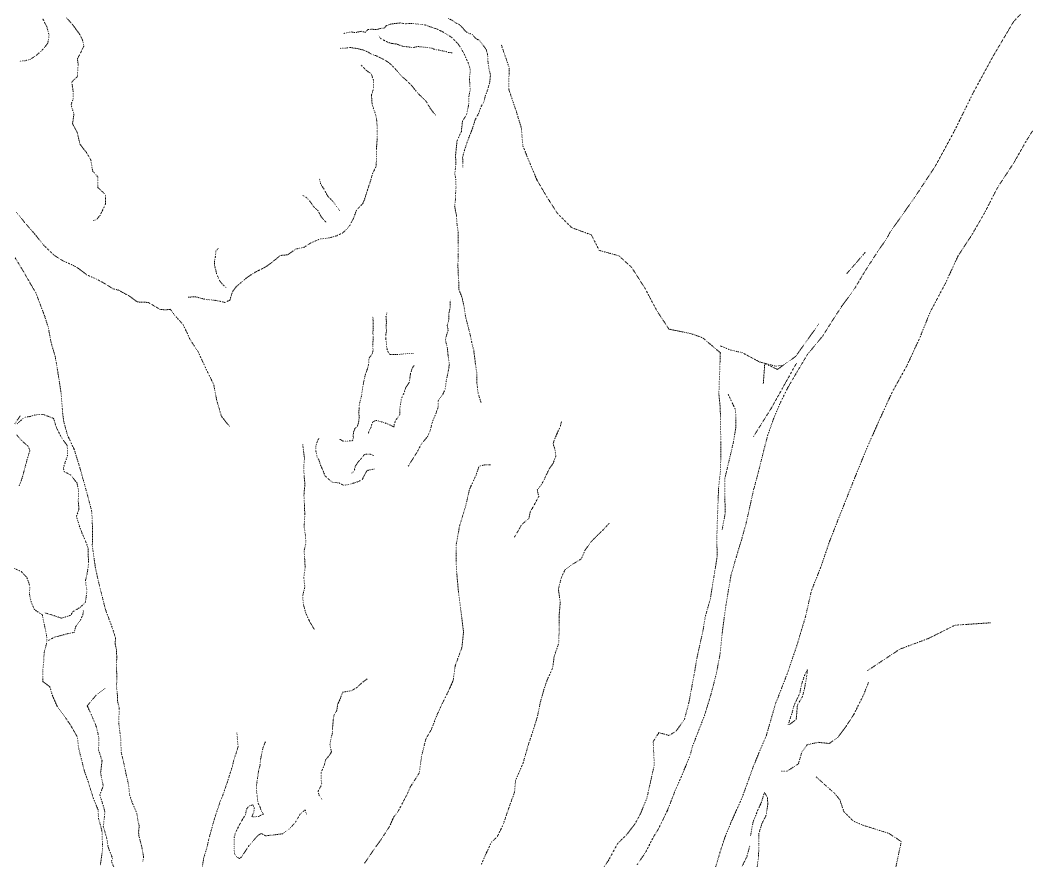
# Model space of a CAD drawing. Extents: x 682410 to 689460, y 7661803 to 7669124.
# Drawn here: x 685612.5 to 686033.3, y 7664263.4 to 7664615.1 of the extents above; entities that cross this region are included whole.
import ezdxf

# ---------------------------------------------------------------- set-up
doc = ezdxf.new("R2010")
doc.units = 0
doc.header["$MEASUREMENT"] = 0
doc.linetypes.add('DOT', pattern=[0.25, 0, -0.25])
doc.layers.add('02 TOE_Line', color=1, linetype='DOT', lineweight=20)

msp = doc.modelspace()

# ---------------------------------------------------------------- linework, layer by layer
at = {"layer": '02 TOE_Line'}
for points in [[(685870.38, 7664261.8, 4074.14), (685874.04, 7664267.19, 4074.33), (685877.13, 7664273.3, 4074.02), (685879.32, 7664276.84, 4073.87), (685883.13, 7664284.67, 4073.76), (685886.37, 7664293.03, 4073.71), (685888.9, 7664298.75, 4073.44), (685892.51, 7664307.44, 4072.95), (685893.42, 7664311.08, 4072.75), (685896.09, 7664317.89, 4072.47), (685898.6, 7664324.4, 4072.26), (685901.27, 7664333.13, 4071.88), (685903.58, 7664342.09, 4071.51), (685905.12, 7664350.26, 4071.21), (685905.95, 7664358.66, 4070.84), (685906.66, 7664364.22, 4070.42), (685907.72, 7664371.8, 4070.06), (685909.61, 7664382.77, 4069.84), (685911.91, 7664390.8, 4069.59), (685914.12, 7664398.06, 4069.25), (685916.03, 7664404.94, 4068.87), (685917.85, 7664413.18, 4068.6), (685919.09, 7664418.7, 4068.34), (685921.3, 7664426.94, 4068.06), (685923.24, 7664434.78, 4067.84), (685925.04, 7664441.66, 4067.49), (685927.43, 7664448.36, 4067.04), (685929.92, 7664454.37, 4066.57), (685933.27, 7664461.16, 4066.06), (685937.1, 7664467.76, 4065.61), (685941.64, 7664475.37, 4065.14), (685947.97, 7664482.96, 4064.62), (685952.42, 7664490.07, 4064.07), (685956.17, 7664495.76, 4063.52), (685961.33, 7664502.87, 4062.9), (685966.01, 7664510.69, 4062.3), (685970.93, 7664518.28, 4061.72), (685974.68, 7664523.73, 4061.17), (685976.19, 7664526.5, 4061.04), (685986.44, 7664541, 4059.82), (685995, 7664554, 4058.72), (686002.88, 7664568.5, 4057.66), (686011, 7664585, 4056.39), (686019.44, 7664600.5, 4055.17), (686027.76, 7664614.53, 4054.11), (686032.86, 7664619.92, 4052.76)], [(685621.83, 7664615.86, 4158.36), (685623.6, 7664612.38, 4158.42), (685624.58, 7664608.89, 4158.29), (685624, 7664605.49, 4158.44), (685621.92, 7664602.81, 4158.8), (685619.08, 7664600.25, 4159.09), (685616.61, 7664598.73, 4158.6), (685614.49, 7664598.14, 4158.51), (685612.26, 7664597.95, 4158.6)], [(685643.02, 7664531.32, 4164.78), (685644.37, 7664531.66, 4164.62), (685645.88, 7664533.46, 4164.49), (685648.19, 7664538.27, 4164.18), (685648.17, 7664542.17, 4163.89), (685644.93, 7664545.11, 4163.85), (685644.87, 7664549.59, 4163.49), (685642.71, 7664552.13, 4163.68), (685642.05, 7664556.58, 4163.27), (685640.14, 7664559.82, 4163.5), (685637.46, 7664563.28, 4163.58), (685636.32, 7664568.14, 4163.31), (685634.37, 7664571.75, 4163.22), (685634.94, 7664575.84, 4162.99), (685633.73, 7664579.72, 4162.87), (685634.59, 7664582, 4162.72), (685634.61, 7664585.48, 4162.55), (685634.01, 7664589.25, 4162.38), (685636.38, 7664591.49, 4162.22), (685636.71, 7664596.57, 4162.08), (685636.43, 7664598.98, 4161.77), (685637.79, 7664601.58, 4161.63), (685639.08, 7664604.28, 4161.37), (685638.49, 7664606.96, 4161.32), (685637.31, 7664609.27, 4161), (685635.78, 7664611.37, 4160.6), (685634.22, 7664613.41, 4160.31), (685632.86, 7664615, 4160.07), (685631.77, 7664616.16, 4159.99)], [(685747.75, 7664609.58, 4164.45), (685750.9, 7664610.17, 4164.32), (685752.59, 7664609.93, 4164.36), (685755.04, 7664610.45, 4164.19), (685756.87, 7664610.05, 4164.28), (685757.78, 7664611.15, 4164.05), (685759.34, 7664611.35, 4163.9), (685761.43, 7664611.16, 4163.76), (685763.34, 7664611.72, 4163.54), (685764.76, 7664611.78, 4163.43), (685765.46, 7664612.79, 4163.33), (685767.13, 7664613.43, 4163.17), (685769.15, 7664613.71, 4163.08), (685771.34, 7664613.95, 4162.87), (685773.52, 7664613.63, 4162.75), (685776.22, 7664613.78, 4162.53), (685779.62, 7664613.36, 4162.54), (685781.77, 7664613.13, 4162.23), (685783.1, 7664612.61, 4162.11), (685786.47, 7664611.49, 4161.67), (685788.9, 7664610.37, 4161.34), (685790.62, 7664609.32, 4161.08), (685792.94, 7664607.84, 4160.65), (685795.53, 7664605.21, 4160.18), (685797.05, 7664602.89, 4159.59), (685798.2, 7664600.73, 4159.16), (685799.01, 7664598.82, 4158.86), (685799.87, 7664597.09, 4158.54), (685800.6, 7664594.59, 4158.14), (685800.56, 7664593.05, 4158.02), (685800.24, 7664590.58, 4158.01), (685800.46, 7664588.4, 4157.56), (685800.59, 7664585.74, 4156.95), (685800.01, 7664583.18, 4156.48), (685800.03, 7664580.04, 4155.83), (685799.85, 7664579.29, 4155.82), (685799.17, 7664575.72, 4155.11), (685797.38, 7664572.87, 4154.94), (685796.9, 7664568.53, 4154.15), (685795.12, 7664564.71, 4153.5), (685794.79, 7664561.64, 4153.1), (685794.49, 7664558.52, 4152.74), (685794.59, 7664554.71, 4152.42), (685794.18, 7664551.01, 4152.22), (685794.56, 7664548.43, 4151.89), (685794.69, 7664545.71, 4151.23), (685794.51, 7664542.58, 4150.8), (685794.43, 7664540.22, 4150.44), (685794.09, 7664537.17, 4149.93), (685794.87, 7664533.33, 4149.38), (685795.09, 7664529.87, 4148.9), (685795.55, 7664526.59, 4148.41), (685795.52, 7664521.45, 4148.29), (685795.61, 7664515.54, 4147.83), (685795.43, 7664512.99, 4147.66), (685795.64, 7664508.41, 4147.21), (685795.79, 7664505.66, 4146.79), (685795.8, 7664502.57, 4146.18), (685797.15, 7664499.27, 4145.63), (685798.09, 7664494.96, 4145.26), (685798.66, 7664491.09, 4144.77), (685799.67, 7664487.22, 4144.3), (685800.74, 7664482.89, 4143.76), (685801.2, 7664480.56, 4143.44), (685802.1, 7664477, 4143.21), (685802.81, 7664471.17, 4142.33), (685803.35, 7664467.54, 4141.94), (685803.37, 7664463.49, 4142.05), (685803.93, 7664458.88, 4142.39), (685805.17, 7664455, 4142.79)], [(685791.46, 7664615.79, 4161.39), (685793.17, 7664615.03, 4161.23), (685794.45, 7664614.05, 4160.96), (685796.18, 7664613.19, 4160.68), (685797.48, 7664611.86, 4160.41), (685798.41, 7664610.73, 4160.08), (685799.44, 7664609.83, 4159.88), (685801.45, 7664609.13, 4159.73), (685802.92, 7664607.45, 4159.41), (685804.47, 7664606.68, 4159.33), (685806.18, 7664604.39, 4159.08), (685807.3, 7664602.86, 4158.94), (685807.89, 7664600.6, 4158.51), (685808.02, 7664597.99, 4158.18), (685808.41, 7664595, 4158.04), (685809.07, 7664592.2, 4157.7), (685808.8, 7664589.26, 4157.46), (685807.89, 7664586.04, 4157.28), (685806.9, 7664583.39, 4156.58), (685806.31, 7664580.87, 4156.12), (685805.28, 7664579.3, 4155.73), (685804.06, 7664575.97, 4155.29), (685802.69, 7664573.44, 4154.8), (685801.49, 7664569.62, 4154.21), (685800.63, 7664567.48, 4153.99), (685799.87, 7664565.54, 4153.63), (685799.08, 7664563.34, 4153.26), (685798.15, 7664560.55, 4152.91), (685797.44, 7664557.68, 4152.59), (685797.5, 7664555.49, 4152.52), (685797.52, 7664553.59, 4152.36)], [(685793.09, 7664601.49, 4161.64), (685791.5, 7664601.57, 4161.6), (685790.2, 7664602.08, 4161.63), (685788.87, 7664602.31, 4161.79), (685787.32, 7664602.65, 4161.86), (685785.98, 7664602.73, 4161.82), (685784.6, 7664603.4, 4161.99), (685782.09, 7664603.74, 4161.83), (685780.9, 7664603.88, 4161.92), (685778.64, 7664604.09, 4162.1), (685776.87, 7664603.67, 4162.1), (685775.51, 7664603.79, 4162.22), (685773.82, 7664604.06, 4162.4), (685772.28, 7664604.21, 4162.53), (685770.01, 7664605.09, 4162.86), (685767.69, 7664605.4, 4163.04), (685766.16, 7664605.85, 4163.13), (685763.19, 7664607.44, 4163.6), (685762.12, 7664608.82, 4163.93)], [(685855.04, 7664258.49, 4078.03), (685858.7, 7664264.1, 4079.03), (685862.34, 7664270.8, 4078.43), (685865.88, 7664274.23, 4077.84), (685869.55, 7664278.97, 4077.7), (685871.87, 7664283.34, 4078.17), (685874.47, 7664289.66, 4078.03), (685875.73, 7664295.32, 4078.69), (685877.55, 7664303.52, 4079.25), (685877.11, 7664313.36, 4079.56), (685879.5, 7664317.07, 4078.61), (685883.71, 7664315.87, 4077.12), (685886.67, 7664317.67, 4075), (685890.19, 7664322.66, 4074.15), (685892.03, 7664329.66, 4074.44), (685893.97, 7664340.01, 4074.61), (685895.48, 7664348.77, 4074.05), (685898, 7664360.11, 4073.54), (685898.82, 7664365.43, 4073.7), (685900.95, 7664372.83, 4073.72), (685902.46, 7664382.13, 4073.16), (685903.83, 7664390.72, 4074.17), (685903.7, 7664398.83, 4074.21), (685904.01, 7664408.26, 4073.73), (685904.44, 7664419.36, 4073.37), (685905.23, 7664426.81, 4073.51), (685905.4, 7664435.35, 4074), (685905.27, 7664444.1, 4073.8), (685905.14, 7664452.72, 4072.95), (685904.55, 7664458.72, 4074.15), (685905.17, 7664475.98, 4075.76), (685897.77, 7664482.24, 4080.25), (685893.06, 7664483.94, 4082.71), (685883.68, 7664485.87, 4088.38), (685878.6, 7664493.6, 4092.58), (685873.78, 7664502.76, 4096.87), (685868.1, 7664511.67, 4102.04), (685862.77, 7664516.55, 4105.72), (685854.55, 7664518.8, 4110.11), (685851.24, 7664525.3, 4113.05), (685843.01, 7664528.34, 4117.97), (685837.08, 7664534.26, 4122.7), (685832.59, 7664541.27, 4127.06), (685828.4, 7664548.46, 4131.64), (685825.67, 7664555.02, 4135.97), (685822.64, 7664562.42, 4140.78), (685821.94, 7664570.17, 4145.37), (685819.78, 7664577.23, 4149.35), (685816.73, 7664586.2, 4153.44), (685816.88, 7664595.29, 4156.06), (685813.52, 7664605, 4159.63)], [(685786.29, 7664575.22, 4161.56), (685785.3, 7664576.38, 4161.58), (685783.78, 7664578.41, 4161.62), (685782.38, 7664580.85, 4161.38), (685780.84, 7664582.57, 4161.36), (685779.35, 7664583.89, 4161.59), (685777.74, 7664585.76, 4161.63), (685776.18, 7664587.69, 4161.63), (685773.9, 7664589.98, 4161.64), (685772.44, 7664591.25, 4161.72), (685771.25, 7664592.34, 4161.85), (685769.38, 7664594.68, 4162), (685767.89, 7664596.15, 4162.33), (685766.84, 7664597.14, 4162.61), (685765.58, 7664598.03, 4162.88), (685764.21, 7664598.79, 4163.21), (685763.12, 7664599.36, 4163.2), (685761.16, 7664600.27, 4163.34), (685759.52, 7664600.73, 4163.59), (685757.71, 7664601.88, 4163.71), (685755.25, 7664602.82, 4164.14), (685753.28, 7664603.25, 4164.37), (685750.49, 7664603.67, 4164.65), (685748.59, 7664603.45, 4164.62), (685746.18, 7664603.32, 4164.94)], [(685755.08, 7664596.26, 4164.34), (685757.26, 7664594.01, 4163.95), (685759.19, 7664592.73, 4163.65), (685760.15, 7664590.07, 4163.53), (685760.21, 7664586.29, 4163.53), (685759.33, 7664583.9, 4163.3), (685759.62, 7664579.75, 4163.84), (685761.06, 7664575.7, 4163.47), (685761.56, 7664572.91, 4163.45), (685761.77, 7664569.01, 4163.43), (685761.74, 7664565.71, 4163.47), (685761.49, 7664562.41, 4163.32), (685761.47, 7664558.4, 4163.01), (685761.3, 7664554.08, 4162.91), (685759.82, 7664550.95, 4162.82), (685758.73, 7664547.21, 4162.86), (685757.63, 7664544.02, 4163), (685756.39, 7664539.96, 4162.62), (685755.64, 7664538.32, 4162.62), (685754.21, 7664536.85, 4162.6), (685753.08, 7664535.61, 4162.69), (685751.83, 7664532.3, 4162.73), (685750.27, 7664529.22, 4162.88), (685749.06, 7664527.73, 4162.68), (685747.17, 7664526.03, 4162.62), (685744.59, 7664524.83, 4162.58), (685742.15, 7664524.15, 4162.65), (685740.09, 7664523.77, 4162.42), (685737.97, 7664523.62, 4162.4), (685733.81, 7664521.81, 4162.73), (685731.09, 7664520.07, 4162.58), (685727.75, 7664519.39, 4162.59), (685724.31, 7664516.97, 4162.18), (685721.21, 7664516.68, 4162.49), (685717.66, 7664513.73, 4162.16), (685715.17, 7664511.92, 4162.07), (685710.66, 7664509.65, 4161.99), (685707.46, 7664507.58, 4161.93), (685704.62, 7664505.16, 4161.82), (685702.97, 7664503.78, 4161.73), (685701.33, 7664501.71, 4161.69), (685700.07, 7664497.92, 4161.37), (685698.04, 7664497.01, 4161.25), (685696, 7664497.55, 4161.29), (685693.48, 7664497.97, 4161.42), (685690.01, 7664498.27, 4161.61), (685685.92, 7664499.36, 4161.54), (685682.69, 7664499.27, 4161.86)], [(686040.81, 7664577, 4055.84), (686033, 7664564.5, 4055.99), (686027.88, 7664555.5, 4056.83), (686021, 7664545, 4057.85), (686015.62, 7664534.5, 4058.52), (686010.44, 7664525.5, 4059.35), (686004.56, 7664516.5, 4059.98), (685999.25, 7664505, 4060.67), (685992.88, 7664493, 4061.68), (685988.44, 7664482, 4062.53), (685983.12, 7664470.5, 4063.07), (685977, 7664459.5, 4063.86), (685970.81, 7664446, 4064.73), (685966, 7664435, 4065.48), (685960.88, 7664422.5, 4066.39), (685955.12, 7664408, 4067.03), (685950.81, 7664397, 4067.72), (685947.06, 7664386, 4068.37), (685943.25, 7664376.5, 4068.87), (685940.75, 7664365.5, 4069.6), (685937.31, 7664354, 4069.79), (685933.25, 7664342, 4071.02), (685928.19, 7664329, 4071.55), (685924.44, 7664316, 4072.08), (685919.19, 7664303.5, 4072.59), (685914.31, 7664290, 4073.25), (685909.65, 7664279.53, 4073.11), (685906.85, 7664272.67, 4073.53), (685905.02, 7664266.91, 4073.78), (685902.65, 7664259, 4073.92)], [(685746.04, 7664535.46, 4165.57), (685744.7, 7664537.23, 4165.61), (685743.26, 7664539.22, 4165.68), (685740.96, 7664541.62, 4165.54), (685739.68, 7664544.11, 4165.49), (685738.09, 7664546.63, 4165.43), (685737.54, 7664548.97, 4165.4)], [(685740.28, 7664530.63, 4165.48), (685738.32, 7664532.84, 4165.65), (685736.99, 7664535.38, 4165.51), (685735.12, 7664537.12, 4165.55), (685733.77, 7664539.15, 4165.51), (685732.27, 7664540.8, 4165.51), (685730.53, 7664541.89, 4165.45)], [(685610.98, 7664534.67, 4152.35), (685614.33, 7664530.48, 4152.54), (685618.29, 7664525.94, 4152.98), (685622.56, 7664520.72, 4153.53), (685626.66, 7664516.78, 4154.1), (685630.28, 7664514.47, 4154.27), (685634.65, 7664512.52, 4154.38), (685636.91, 7664511.21, 4154.58), (685640.24, 7664508.64, 4154.56), (685644.46, 7664506.77, 4154.81), (685647.47, 7664505.13, 4155.24), (685651.25, 7664502.76, 4155.64), (685653.65, 7664502.15, 4155.72), (685658.03, 7664499.72, 4155.98), (685661.5, 7664497.24, 4156.09), (685666, 7664497.04, 4156.27), (685671.04, 7664494.05, 4156.33), (685673.56, 7664493.96, 4156.41), (685675.23, 7664494.16, 4156.73), (685676.58, 7664492.27, 4156.89), (685678.52, 7664490.03, 4157.14), (685680.59, 7664487.77, 4157.11), (685682.08, 7664484.6, 4157.27), (685683.31, 7664481.91, 4157.25), (685685.03, 7664479.09, 4157.46), (685686.86, 7664476.48, 4157.82), (685688.47, 7664472.94, 4158.09), (685690.21, 7664469.1, 4158.43), (685692.06, 7664465.42, 4158.8), (685693.42, 7664462.56, 4159.32), (685694.71, 7664455.77, 4159.79), (685696.61, 7664449.39, 4160.27), (685700.02, 7664445.12, 4161.36)], [(685698.48, 7664503.32, 4162.73), (685697.3, 7664504.34, 4163.06), (685695.98, 7664505.94, 4163.6), (685695.23, 7664507.43, 4164.06), (685694.68, 7664508.66, 4164.47), (685694.2, 7664510.7, 4164.66), (685693.73, 7664512.45, 4164.89), (685693.65, 7664514.33, 4165.05), (685694.11, 7664516.25, 4165.04), (685694.26, 7664518.49, 4165.04), (685695.33, 7664519.65, 4165.2)], [(685965.75, 7664518, 4062.06), (685957.94, 7664509, 4063.03)], [(685610.4, 7664515.68, 4152.39), (685613.59, 7664510.39, 4152.38), (685616.99, 7664504.52, 4152.46), (685619.04, 7664501.01, 4152.22), (685622.73, 7664491.27, 4152.35), (685624.26, 7664486.46, 4152.18), (685625.45, 7664480.04, 4152.08), (685627.12, 7664474.43, 4152.34), (685628.56, 7664465.82, 4152.16), (685629.63, 7664458.71, 4152.05), (685630.21, 7664450.85, 4152.06), (685630.73, 7664447.02, 4151.97), (685632.27, 7664441.45, 4151.83), (685635.09, 7664435.47, 4152.04), (685637.47, 7664427.75, 4151.72), (685640.5, 7664416.87, 4152.1), (685642.44, 7664409.4, 4152.35), (685642.78, 7664400.81, 4152.35), (685642.62, 7664395.24, 4151.84), (685643.93, 7664385.95, 4152.17), (685645.78, 7664377.8, 4152.62), (685648.22, 7664368.27, 4153.1), (685650.38, 7664362.58, 4153.3), (685651.53, 7664359.19, 4152.83), (685652.31, 7664356.74, 4152.95), (685652.19, 7664354.06, 4152.72), (685652.74, 7664351.86, 4152.3), (685652.84, 7664348.49, 4152.66), (685652.7, 7664343.84, 4153.01), (685652.91, 7664341.17, 4152.07), (685652.77, 7664336.11, 4152.25), (685653.08, 7664333.44, 4152.09), (685653.16, 7664330.28, 4152.37), (685653.85, 7664327.43, 4151.83), (685653.71, 7664320.83, 4153.03), (685654.48, 7664314.79, 4153.97), (685654.7, 7664308.89, 4154.58), (685655.22, 7664306.66, 4154.27), (685655.99, 7664303.55, 4154.45), (685656.69, 7664299.96, 4154.6), (685657.81, 7664295.19, 4155.21), (685658.22, 7664291.06, 4154.68), (685659.38, 7664287.56, 4154.96), (685661.26, 7664283.21, 4155.3), (685661.65, 7664280.39, 4155.37), (685662.25, 7664277.99, 4155.35), (685661.97, 7664275.49, 4155.26), (685662.11, 7664273.81, 4155.12), (685663.09, 7664270.11, 4155.65), (685663.58, 7664267.93, 4155.59), (685664.05, 7664265.12, 4155.54), (685663.76, 7664262.99, 4155.01)], [(685774.72, 7664428.57, 4151.49), (685776.56, 7664431.51, 4151.3), (685778.64, 7664434.8, 4150.98), (685780.2, 7664437.85, 4151.09), (685782.7, 7664440.8, 4151.08), (685784.02, 7664443.88, 4151.1), (685784.74, 7664446.84, 4150.99), (685786.07, 7664450.09, 4150.81), (685787.14, 7664453.03, 4150.72), (685787.27, 7664456.07, 4151.07), (685789.19, 7664458.68, 4150.73), (685790.13, 7664460.69, 4151.08), (685790.59, 7664464.11, 4150.99), (685791.37, 7664467.93, 4151.02), (685791.89, 7664470.87, 4150.87), (685791.31, 7664475.31, 4150.94), (685791.06, 7664477.86, 4150.98), (685790.23, 7664481.41, 4151.23), (685790.49, 7664482.68, 4151.08), (685791.4, 7664485.51, 4150.77), (685791, 7664487.36, 4150.92), (685791.69, 7664489.8, 4150.85), (685791.63, 7664492.2, 4150.81), (685792.25, 7664494.97, 4150.67), (685792.3, 7664498.14, 4150.7)], [(685746.07, 7664439.8, 4160.95), (685747.32, 7664439.04, 4160.89), (685748.98, 7664438.87, 4160.8), (685750.45, 7664439.18, 4160.65), (685751.39, 7664439.12, 4160.58), (685751.76, 7664440.45, 4160.46), (685751.71, 7664441.69, 4160.39), (685751.89, 7664443.05, 4160.26), (685752.4, 7664444.25, 4160.16), (685753.43, 7664445.26, 4159.95), (685753.9, 7664446.58, 4159.76), (685754.03, 7664447.7, 4159.8), (685754.22, 7664448.75, 4159.84), (685754.04, 7664450.98, 4159.67), (685754.31, 7664454.68, 4159.73), (685755.13, 7664457.84, 4159.75), (685755.62, 7664461.2, 4159.92), (685756.19, 7664464.4, 4159.97), (685756.82, 7664467.05, 4159.96), (685757.58, 7664469.04, 4159.91), (685758.27, 7664471.76, 4159.93), (685758.3, 7664473.73, 4160.05), (685759.6, 7664475.32, 4160.08), (685760.02, 7664477.07, 4160.1), (685759.84, 7664479.14, 4160.45), (685760.09, 7664482.46, 4160.68), (685759.93, 7664484.09, 4160.96), (685760.04, 7664487, 4161.26), (685760.05, 7664488.28, 4161.44), (685759.98, 7664490.05, 4161.57), (685759.82, 7664491.11, 4161.66)], [(685765.73, 7664492.65, 4161.84), (685765.39, 7664491.09, 4161.67), (685765.59, 7664488.73, 4161.62), (685765.45, 7664486.9, 4161.27), (685765.49, 7664486.18, 4161.17), (685765.63, 7664485.3, 4161.2), (685765.33, 7664483.51, 4160.69), (685765.35, 7664481.49, 4160.54), (685765.57, 7664480.11, 4160.32), (685765.69, 7664477.95, 4160.2), (685766.37, 7664476.14, 4160.08), (685766.98, 7664475.27, 4159.88), (685768.53, 7664475.31, 4159.95), (685770.25, 7664475.21, 4159.86), (685771.69, 7664475.38, 4159.91), (685773.91, 7664475.58, 4159.94), (685774.9, 7664475.72, 4160.16), (685776.3, 7664475.67, 4160.29), (685777.08, 7664475.67, 4160.49)], [(685946.31, 7664488, 4064.49), (685936.69, 7664474.5, 4065.48), (685929.06, 7664469, 4066.41), (685923.75, 7664471.5, 4066.8), (685923.12, 7664463, 4068.2)], [(685905.21, 7664478.83, 4076.25), (685909.4, 7664477.14, 4073.98), (685914.38, 7664475.98, 4073.01), (685921.6, 7664472.11, 4070.33), (685928.32, 7664470.38, 4068.94), (685931.23, 7664470.7, 4068.17)], [(685777.14, 7664470.62, 4159.86), (685776.47, 7664469.74, 4159.73), (685775.63, 7664467.18, 4159.37), (685775.39, 7664465.39, 4159.27), (685775.12, 7664463.54, 4159.33), (685773.65, 7664461.37, 4159.18), (685772.79, 7664458.78, 4159.32), (685771.83, 7664456.87, 4159.12), (685771.55, 7664454.64, 4159.15), (685771.13, 7664452.19, 4159.11), (685771.22, 7664450.22, 4159.06), (685770.08, 7664448.58, 4159.03), (685769.31, 7664447.39, 4159.03), (685768.84, 7664446.12, 4159.05), (685768.7, 7664444.91, 4159.02), (685766.97, 7664445.84, 4158.94), (685766.14, 7664446.19, 4159.01), (685764.82, 7664446.7, 4159.05), (685762.92, 7664447.23, 4159.17), (685761.2, 7664447.67, 4159.15), (685759.95, 7664447.07, 4159.23), (685759.35, 7664445.65, 4159.52), (685759.12, 7664444.68, 4159.78), (685758.55, 7664443.67, 4159.97), (685757.94, 7664442.11, 4160.39)], [(685919.06, 7664441, 4067.74), (685926.31, 7664452.5, 4066.82), (685936.94, 7664471.5, 4065.91)], [(685908.5, 7664458.5, 4070.53), (685911.56, 7664452, 4070.4), (685911.63, 7664444.5, 4070.45), (685910.5, 7664438, 4070.84), (685908.75, 7664430.5, 4071.13), (685907.06, 7664423.5, 4071.09), (685907, 7664416.5, 4071.18), (685907.25, 7664409, 4071.18), (685905.94, 7664402, 4071.53)], [(685610.3, 7664446.31, 4152.77), (685612.63, 7664449.78, 4152.2)], [(685622.74, 7664367.18, 4151.2), (685624.56, 7664366.63, 4151.15), (685629.81, 7664364.94, 4151.41), (685633.66, 7664366.16, 4151.4), (685634.37, 7664367.53, 4151.45), (685637.49, 7664369.45, 4151.65), (685639.65, 7664371.37, 4151.43), (685640.05, 7664373.77, 4151.41), (685640.41, 7664376.48, 4151.35), (685640.03, 7664378.13, 4151.38), (685639.83, 7664380.84, 4151.34), (685640.48, 7664383.61, 4151.36), (685641.04, 7664387.43, 4151.58), (685640.87, 7664394.15, 4151.64), (685639.85, 7664397.19, 4151.5), (685638.57, 7664399.88, 4151.38), (685637.12, 7664403.81, 4151.41), (685636, 7664407.61, 4151.58), (685637.06, 7664410.52, 4151.56), (685636.75, 7664413.98, 4151.5), (685636.92, 7664418.17, 4151.62), (685636.24, 7664421.44, 4151.63), (685633.59, 7664424.8, 4151.59), (685630.83, 7664426.31, 4151.61), (685630.56, 7664427.85, 4151.66), (685632.23, 7664433, 4151.65), (685632.18, 7664437.04, 4151.62), (685629.67, 7664440.63, 4151.8), (685627.6, 7664444.68, 4151.83), (685626.44, 7664448.53, 4151.93), (685623.91, 7664449.49, 4151.99), (685621.72, 7664450.23, 4152.14), (685619.08, 7664450.06, 4152.21), (685616.53, 7664449.31, 4152.26), (685614.15, 7664448.9, 4152.21), (685611.07, 7664446.13, 4152.19)], [(685819.07, 7664398.84, 4120.35), (685821.08, 7664402.19, 4119.91), (685821.9, 7664403.82, 4119.44), (685823.3, 7664405.13, 4119.06), (685825.15, 7664406.64, 4118.45), (685825.68, 7664409.34, 4118.62), (685826.69, 7664411.12, 4118.4), (685828.06, 7664413.56, 4118.19), (685829.25, 7664415.86, 4119.11), (685828.61, 7664418.63, 4119.56), (685830.39, 7664420.79, 4119.22), (685831.67, 7664423.17, 4118.97), (685832.36, 7664424.76, 4118.87), (685833.74, 7664427.56, 4118.68), (685835.23, 7664429.69, 4118.28), (685836.43, 7664432.89, 4118.33), (685835.93, 7664435.88, 4119.11), (685835.24, 7664437.98, 4119.67), (685836.29, 7664440.81, 4119.55), (685838.3, 7664445.27, 4119.09), (685838.81, 7664447.45, 4119.21)], [(685611.02, 7664441.61, 4152.16), (685612.86, 7664439.46, 4152.08), (685615.76, 7664436.85, 4152.3), (685616.57, 7664435.11, 4152.05), (685615.41, 7664431.45, 4151.97), (685614.03, 7664426.16, 4151.87), (685613.23, 7664423.34, 4151.78), (685612.05, 7664420.22, 4151.8)], [(685730.57, 7664437.72, 4160.98), (685731.34, 7664431.77, 4160.41), (685731.01, 7664428.24, 4160.06), (685731.18, 7664424.21, 4159.48), (685731.51, 7664421.08, 4159.06), (685731.09, 7664416.37, 4158.73), (685731.3, 7664412.72, 4158.52), (685731.45, 7664408.28, 4158.33), (685731.19, 7664402.97, 4158.02), (685731.7, 7664399.65, 4157.79), (685731.91, 7664396.21, 4157.67), (685731.19, 7664393.31, 4157.7), (685731.41, 7664389.65, 4157.7), (685731.6, 7664386.24, 4157.73), (685731.05, 7664381.87, 4157.71), (685731.48, 7664377.99, 4157.36), (685730.59, 7664374.41, 4157.49), (685730.78, 7664370.99, 4157.9), (685731.86, 7664367.08, 4157.9), (685733.53, 7664363.44, 4157.7), (685735.66, 7664359.83, 4157.57)], [(685760.77, 7664427.37, 4159.04), (685759.61, 7664427.19, 4159.72), (685757.53, 7664426.72, 4160.1), (685756.26, 7664424.6, 4159.26), (685755.53, 7664423.01, 4158.77), (685753.98, 7664422.13, 4158.32), (685751.83, 7664421.47, 4158.05), (685750.18, 7664420.96, 4158.07), (685747.67, 7664420.52, 4158.2), (685745.79, 7664421.49, 4158.63), (685742.91, 7664421.85, 4158.76), (685741.74, 7664422.78, 4158.86), (685739.89, 7664424.54, 4159.13), (685738.82, 7664427.23, 4159.5), (685738.02, 7664428.98, 4159.75), (685737.33, 7664431.23, 4160.1), (685736.63, 7664432.34, 4160.17), (685736.09, 7664434.74, 4160.3), (685736.08, 7664436.94, 4160.73), (685736.72, 7664439.1, 4161.09), (685737.31, 7664440.09, 4161.19)], [(685760.16, 7664432.98, 4161.74), (685758.61, 7664433.62, 4161.75), (685757.38, 7664433.61, 4161.67), (685756.17, 7664433.25, 4161.61), (685755.81, 7664432.61, 4161.64), (685754.73, 7664431.36, 4161.41), (685753.8, 7664430.3, 4161.17), (685753.15, 7664429.34, 4161.11), (685752.55, 7664428.43, 4161.11), (685752.28, 7664427.3, 4161.19), (685752.02, 7664426.29, 4161.28), (685750.88, 7664425.55, 4161.48)], [(685809.16, 7664429.02, 4134.77), (685807.08, 7664429.12, 4134.91), (685804.34, 7664428.59, 4135.38), (685803.03, 7664424.72, 4135.11), (685800.29, 7664418.83, 4134.81), (685798.79, 7664412.17, 4134.47), (685796.18, 7664403.56, 4134.75), (685794.8, 7664396.01, 4134.6), (685794.71, 7664388.42, 4133.75), (685794.98, 7664383.72, 4133.44), (685795.72, 7664375.78, 4132.95), (685796.89, 7664366.68, 4131.99), (685797.81, 7664359.09, 4130.99), (685797.16, 7664352.81, 4130.78), (685794.34, 7664345.02, 4130.78), (685793.45, 7664338.77, 4130.07), (685792.15, 7664335.8, 4129.82), (685788.66, 7664328.63, 4129.48), (685786.63, 7664324.26, 4129.4), (685784.39, 7664318.4, 4129.19), (685782.03, 7664314.34, 4129), (685780.27, 7664307.17, 4128.54), (685779.33, 7664300.22, 4127.93), (685775.51, 7664294.22, 4127.82), (685774.05, 7664290.93, 4127.32), (685770.3, 7664283.81, 4126.91), (685768.65, 7664281.78, 4126.71), (685766.86, 7664277.79, 4126.4), (685763.84, 7664273.06, 4126.4), (685760.06, 7664267.74, 4127.11), (685756.37, 7664262.3, 4127.45)], [(685858.74, 7664404.68, 4103.87), (685856.4, 7664402.14, 4104.36), (685853.77, 7664399.55, 4104.47), (685851.01, 7664396.79, 4104.89), (685848.49, 7664393.2, 4105.03), (685847.13, 7664389.8, 4104.76), (685842.98, 7664387.26, 4104.98), (685840.26, 7664385.22, 4105.38), (685838.68, 7664381.85, 4105.49), (685837.47, 7664377.01, 4105.34), (685838.25, 7664371.64, 4105.13), (685837.73, 7664365.51, 4105.19), (685837.82, 7664360.62, 4105.1), (685837.58, 7664354.38, 4105.12), (685835.68, 7664348.85, 4105.44), (685835.08, 7664344.06, 4105.48), (685832.82, 7664339.2, 4105.91), (685831.42, 7664335.1, 4105.88), (685829.9, 7664329.66, 4105.56), (685828.6, 7664323.4, 4104.94), (685827.06, 7664318.39, 4104.79), (685824.63, 7664311.09, 4103.76), (685822.67, 7664304.1, 4103.16), (685819.53, 7664296.93, 4102.48), (685819.15, 7664292.13, 4101.9), (685816.67, 7664285.31, 4101.47), (685814.29, 7664278.36, 4101.09), (685811.88, 7664273.47, 4100.94), (685809.42, 7664271.15, 4101.03), (685806.72, 7664265.33, 4100.53), (685805.09, 7664261.46, 4100.26)], [(685645.96, 7664261.54, 4157.66), (685646.84, 7664267.54, 4156.79), (685646.9, 7664270.11, 4156.68), (685646.66, 7664275.98, 4156.25), (685645.24, 7664281.15, 4155.42), (685645.01, 7664284.81, 4155.12), (685642.96, 7664289.83, 4155.21), (685640.86, 7664296.63, 4155.41), (685639.25, 7664301.2, 4155.15), (685637.98, 7664306.27, 4154.78), (685636.88, 7664310.63, 4154.58), (685636.43, 7664315.12, 4154.33), (685633.64, 7664320.04, 4153.83), (685631.78, 7664322.75, 4153.9), (685628.05, 7664327.83, 4154.21), (685625.94, 7664332.6, 4153.46), (685624.87, 7664336.25, 4153.44), (685621.97, 7664338.44, 4154.41), (685621.88, 7664342.8, 4153.89), (685622.34, 7664347.17, 4153.42), (685622.49, 7664350.64, 4152.39), (685623.67, 7664354.98, 4151.31), (685623.54, 7664357.53, 4151.09), (685622.39, 7664363.03, 4151.06), (685621.76, 7664366.34, 4151.27), (685618.53, 7664368.43, 4151.91), (685617.1, 7664371.62, 4152.67), (685616.34, 7664374.98, 4152.57), (685616.53, 7664378.42, 4152.09), (685615.29, 7664381.92, 4151.24), (685612.97, 7664384.42, 4151.28), (685609.06, 7664386.16, 4153.18)], [(685624.34, 7664355.66, 4151.05), (685626.8, 7664356.99, 4151.27), (685629.42, 7664357.66, 4151.16), (685632.49, 7664358.5, 4151.28), (685635.07, 7664358.98, 4151.26), (685635.71, 7664361.52, 4151.26), (685637.63, 7664364.12, 4151.25), (685638.63, 7664366.17, 4151.41), (685638.93, 7664368.35, 4151.56)], [(686018.13, 7664363, 4015.28), (686003.25, 7664362, 4026.26), (685992.31, 7664356.5, 4035.18), (685980.25, 7664352, 4043.44), (685966.69, 7664343, 4055.1)], [(685738.73, 7664289.06, 4148.91), (685737.53, 7664290.62, 4149.18), (685736.99, 7664292.59, 4149.45), (685738.56, 7664295.32, 4149.01), (685738.3, 7664297.4, 4149.06), (685738.25, 7664300.41, 4149.66), (685739.65, 7664303.63, 4149.51), (685740.21, 7664305.78, 4149.62), (685741.68, 7664307.45, 4149.47), (685742.62, 7664309.01, 4149.44), (685741.99, 7664311.97, 4149.67), (685742.16, 7664313.53, 4149.74), (685742.98, 7664316.85, 4149.58), (685743.04, 7664318.85, 4149.9), (685743.38, 7664322.43, 4150.02), (685743.58, 7664324.26, 4149.97), (685744.86, 7664326.31, 4149.86), (685745.15, 7664328.77, 4150.06), (685746.33, 7664331.37, 4150.08), (685747.28, 7664333.94, 4150.27), (685751.08, 7664334.65, 4150.3), (685753.1, 7664335.83, 4150.24), (685755.71, 7664338.23, 4150.39), (685757.66, 7664339.63, 4150.53)], [(685648.15, 7664248.46, 4157.46), (685649.65, 7664253.38, 4157.22), (685652.42, 7664258.51, 4156.81), (685650.62, 7664263.31, 4156), (685651.12, 7664264.32, 4155.74), (685649.26, 7664269.18, 4156), (685648.63, 7664273, 4156.57), (685647.23, 7664277.8, 4156.23), (685647.9, 7664283.93, 4155.29), (685647.16, 7664286.6, 4155.56), (685645.77, 7664291.06, 4154.48), (685647.21, 7664294.72, 4153.65), (685646.1, 7664300.3, 4153.29), (685646.71, 7664305.25, 4154.36), (685645.24, 7664309.81, 4153.08), (685645.42, 7664314.76, 4152.62), (685644.34, 7664319.47, 4152.76), (685642.7, 7664323.39, 4152.4), (685640.52, 7664328.31, 4152.42), (685644.18, 7664332.66, 4151.71), (685647.91, 7664335.5, 4150.55)], [(685930.62, 7664301, 4078.26), (685933.19, 7664301, 4076.73), (685937.81, 7664304, 4075.85), (685939.25, 7664309, 4076.65), (685941.5, 7664312, 4074.58), (685946.12, 7664313, 4073.63), (685950.69, 7664312.5, 4072.98), (685954.25, 7664315, 4071.65), (685957.94, 7664320, 4069.55), (685960.88, 7664324.5, 4067.71), (685962.38, 7664327.5, 4065.87), (685965.12, 7664333, 4063.01), (685967.06, 7664338, 4061.06)], [(685688.53, 7664260.5, 4153.61), (685689.19, 7664264.49, 4154.06), (685690.46, 7664268.75, 4154.13), (685691.5, 7664273.13, 4154.56), (685692.48, 7664276.74, 4155.02), (685693.82, 7664281.45, 4155.64), (685694.53, 7664283.57, 4155.94), (685695.95, 7664287.9, 4156.49), (685697.25, 7664291.03, 4157), (685698.61, 7664295.04, 4157.55), (685699.25, 7664296.82, 4157.75), (685700.2, 7664299.9, 4158.18), (685701.15, 7664302.84, 4158.56), (685701.91, 7664306.06, 4158.92), (685702.73, 7664308.4, 4159.41), (685703.59, 7664311.28, 4159.82), (685703.05, 7664317.02, 4160.46)], [(685714.96, 7664313.19, 4160.51), (685713.96, 7664310.64, 4160.33), (685712.97, 7664305.95, 4159.75), (685712.7, 7664303.15, 4159.4), (685712.19, 7664301.44, 4159.05), (685711.69, 7664297.85, 4158.61), (685711.26, 7664295.05, 4158.12), (685711.2, 7664292.95, 4157.89), (685711.59, 7664290.82, 4157.9), (685711.68, 7664288.89, 4157.61), (685712.06, 7664287.24, 4157.57), (685712.78, 7664285.88, 4157.2), (685713.27, 7664284.25, 4156.46), (685714.16, 7664283.04, 4156.15), (685712.1, 7664281.96, 4155.85), (685709.37, 7664281.82, 4156.68), (685710.03, 7664283.46, 4156.69), (685710.39, 7664285.55, 4156.93), (685709.67, 7664286.79, 4157.05), (685708.3, 7664286.47, 4157.02), (685707.16, 7664285.16, 4156.64), (685706.61, 7664282.7, 4156.24), (685705.38, 7664280.72, 4155.88), (685704.02, 7664278.27, 4155.6), (685702.47, 7664275.16, 4155.04), (685701.94, 7664273.17, 4154.7), (685701.99, 7664271.28, 4154.36), (685701.96, 7664268.9, 4154.09), (685702.04, 7664266.4, 4153.57), (685703, 7664265.01, 4153.19), (685704.23, 7664264.39, 4152.76), (685705.09, 7664265.16, 4152.65), (685706.5, 7664267.33, 4152.59), (685707.96, 7664269.58, 4152.44), (685709.03, 7664270.78, 4152.4), (685710.69, 7664272.8, 4152.6), (685712.06, 7664274.18, 4152.65), (685713.39, 7664274.88, 4152.62), (685714.17, 7664274.27, 4152.55), (685715.08, 7664273.88, 4152.48), (685716.98, 7664274.11, 4152.37), (685718.71, 7664274.25, 4152.28), (685720.1, 7664274.49, 4152.27), (685722.24, 7664274.73, 4152.01), (685725.04, 7664276.8, 4151.79), (685727.58, 7664279.62, 4151.5), (685729.51, 7664282.96, 4152), (685731.63, 7664284.77, 4151.96), (685732.18, 7664282.91, 4151.61)], [(685945.25, 7664298.5, 4066.2), (685953.06, 7664291.5, 4059.17), (685955.12, 7664289, 4057.33), (685956.81, 7664284, 4054), (685960.81, 7664280, 4050.92), (685964.25, 7664278.5, 4048.73), (685970.56, 7664276.5, 4043.97), (685975.44, 7664275, 4039.43), (685980.81, 7664271.5, 4034.04), (685979.31, 7664264.5, 4030.94), (685977.5, 7664255.5, 4032.02), (685976.44, 7664248.5, 4033.68), (685974.31, 7664244, 4036.17), (685970.19, 7664240.5, 4038.78), (685966.44, 7664238, 4040.66), (685961.44, 7664236.5, 4044.23), (685956.38, 7664233, 4047.22), (685952.12, 7664231, 4050.05), (685950.62, 7664231, 4051.33), (685947.06, 7664229, 4052.96), (685941.81, 7664223, 4054.34)], [(685917.81, 7664274, 4073.37), (685918.81, 7664279.5, 4073.41), (685920.56, 7664284, 4073.45), (685922.38, 7664288, 4073.42), (685923.56, 7664292, 4073.62), (685924.88, 7664290, 4073.51), (685925, 7664287, 4073.43), (685924.31, 7664282.5, 4073.52), (685922.56, 7664279, 4073.34), (685921.31, 7664275, 4073.3), (685921.31, 7664270.5, 4073.53), (685921.12, 7664265, 4073.73), (685920.5, 7664260.5, 4074.02), (685917.75, 7664254.5, 4074.37), (685916.69, 7664249.5, 4074.56), (685914.19, 7664245, 4074.47), (685910.56, 7664241.5, 4074.77)], [(685917.44, 7664269.5, 4073.56), (685916.19, 7664265, 4073.66), (685913.44, 7664259.5, 4074.08), (685912.06, 7664255, 4074.26), (685908.69, 7664249.5, 4074.45), (685907.81, 7664248.76, 4074.58), (685907.23, 7664243.86, 4074.89), (685908.82, 7664239.74, 4074.77), (685910.69, 7664234.74, 4072.12), (685914.9, 7664231.66, 4070.72), (685919.17, 7664231.72, 4068.51), (685923.37, 7664234.39, 4065.39), (685925.12, 7664235.57, 4063.98), (685929.56, 7664235.78, 4061.26), (685933.59, 7664231.15, 4059.66), (685938.05, 7664227.71, 4056.99), (685940.22, 7664216.32, 4056.27), (685940.56, 7664206.03, 4058.81), (685938.25, 7664192.68, 4062.32), (685936.59, 7664180.07, 4066.15), (685935.26, 7664171.04, 4069.22), (685934.1, 7664164.52, 4071.14), (685928.5, 7664160.81, 4072.26), (685921.14, 7664156.07, 4074.3)]]:
    msp.add_polyline3d(points, dxfattribs=at)
msp.add_polyline3d([(685941.69, 7664343.5, 4071.74), (685941.25, 7664340.5, 4072.07), (685940.25, 7664335, 4072.34), (685939.44, 7664332, 4072.64), (685937.38, 7664328.5, 4073.03), (685936.88, 7664322.5, 4072.78), (685934.19, 7664320.5, 4072.65), (685933.56, 7664320.5, 4072.59), (685935.06, 7664325, 4072.7), (685936, 7664328.5, 4072.52), (685938.38, 7664333.5, 4072.38), (685939.19, 7664337.5, 4071.92), (685940.38, 7664341, 4071.83)], close=True, dxfattribs=at)

doc.saveas('drawing.dxf')
